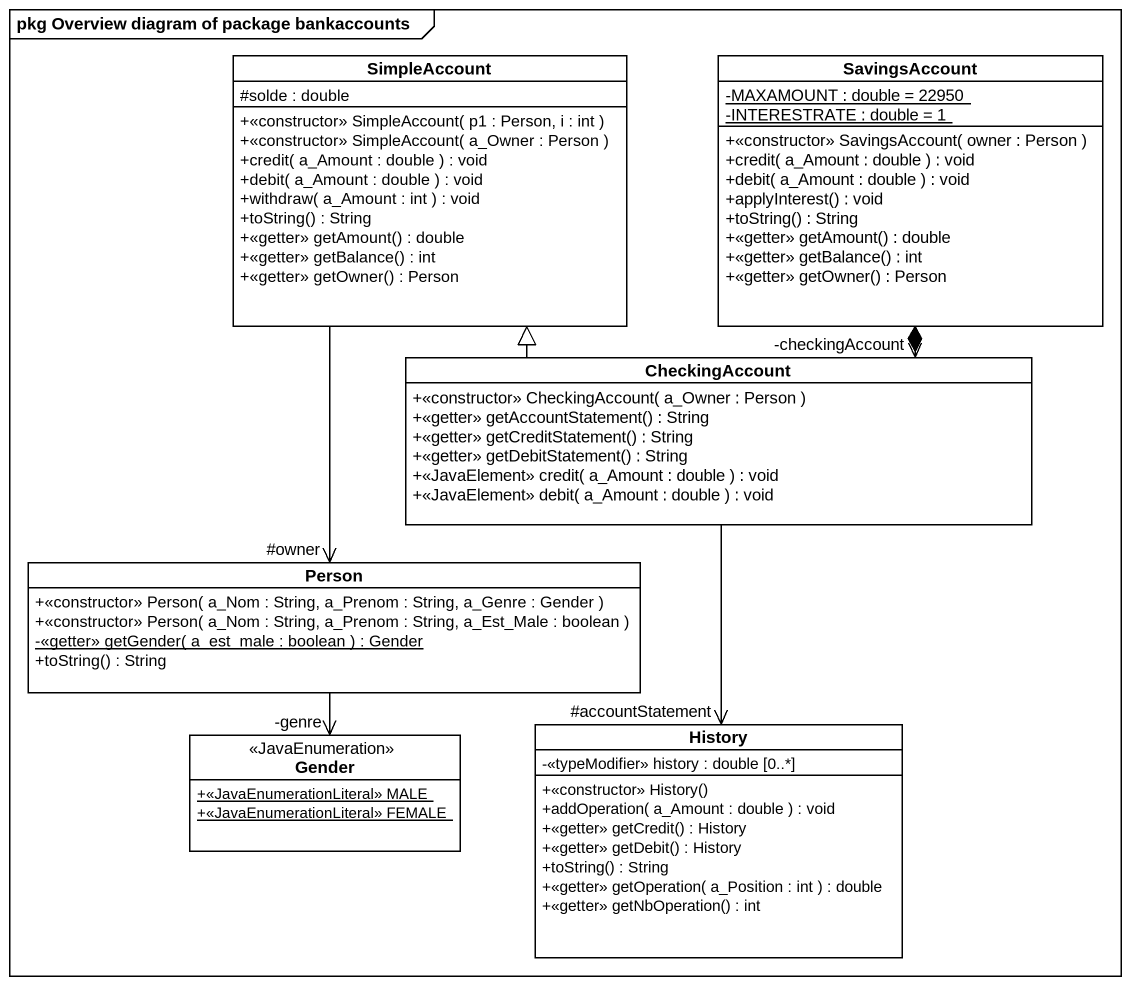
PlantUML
@startuml
mainframe pkg Overview diagram of package bankaccounts
hide circle
hide empty members
skinparam classAttributeIconSize 0
class SimpleAccount {
  #solde : double
  +<<constructor>> SimpleAccount( p1 : Person, i : int )
  +<<constructor>> SimpleAccount( a_Owner : Person )
  +credit( a_Amount : double ) : void
  +debit( a_Amount : double ) : void
  +withdraw( a_Amount : int ) : void
  +toString() : String
  +<<getter>> getAmount() : double
  +<<getter>> getBalance() : int
  +<<getter>> getOwner() : Person
}
class SavingsAccount {
  {static} -MAXAMOUNT : double = 22950
  {static} -INTERESTRATE : double = 1
  +<<constructor>> SavingsAccount( owner : Person )
  +credit( a_Amount : double ) : void
  +debit( a_Amount : double ) : void
  +applyInterest() : void
  +toString() : String
  +<<getter>> getAmount() : double
  +<<getter>> getBalance() : int
  +<<getter>> getOwner() : Person
}
class CheckingAccount {
  +<<constructor>> CheckingAccount( a_Owner : Person )
  +<<getter>> getAccountStatement() : String
  +<<getter>> getCreditStatement() : String
  +<<getter>> getDebitStatement() : String
  +<<JavaElement>> credit( a_Amount : double ) : void
  +<<JavaElement>> debit( a_Amount : double ) : void
}
class "Person" as Person_ {
  +<<constructor>> Person( a_Nom : String, a_Prenom : String, a_Genre : Gender )
  +<<constructor>> Person( a_Nom : String, a_Prenom : String, a_Est_Male : boolean )
  {static} -<<getter>> getGender( a_est_male : boolean ) : Gender
  +toString() : String
}
class Gender <<JavaEnumeration>> {
  {static} +<<JavaEnumerationLiteral>> MALE
  {static} +<<JavaEnumerationLiteral>> FEMALE
}
class History {
  -<<typeModifier>> history : double [0..*]
  +<<constructor>> History()
  +addOperation( a_Amount : double ) : void
  +<<getter>> getCredit() : History
  +<<getter>> getDebit() : History
  +toString() : String
  +<<getter>> getOperation( a_Position : int ) : double
  +<<getter>> getNbOperation() : int
}
CheckingAccount -up-|> SimpleAccount
CheckingAccount "-checkingAccount" <-up-* SavingsAccount
Person_ "#owner" <-up- SimpleAccount
Gender "-genre" <-up- Person_
History "#accountStatement" <-up- CheckingAccount
@enduml
